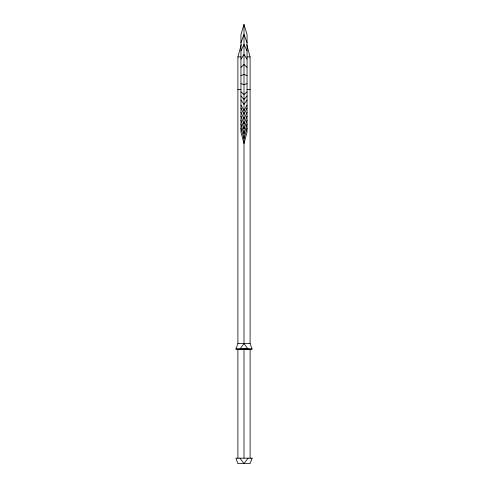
<?xml version="1.0" encoding="UTF-8"?>
<svg xmlns="http://www.w3.org/2000/svg" width="488" height="488" viewBox="0 0 488 488"><rect width="100%" height="100%" fill="white"/><g stroke="black" fill="none" stroke-linecap="round" stroke-linejoin="round"><path stroke-width="0.73" d="M246.751 44.676L250.1 56.919L250.1 343.619L252.131 349.042L250.1 349.201L235.869 349.042L237.9 343.619L237.9 56.919L241.249 44.676M247.05 128.124L244 138.793L240.95 128.124M244 24.4L240.95 34.563L240.95 132.089L244 143.643L247.05 132.089L247.05 34.563L244 24.4L244 343.619L239.937 349.042L250.1 349.201L250.1 458.177M247.05 124.159L244 133.938L240.95 124.159M247.05 120.164L244 129.052L240.95 120.164M240.95 42.749L244 34.404L247.05 42.749M247.05 116.168L244 124.159L240.95 116.168M247.05 112.142L244 119.243L240.95 112.142M240.95 50.947L244 44.426L247.05 50.947M247.05 108.123L244 114.32L240.95 108.123M247.05 105.085L244 110.611L240.95 105.085M240.95 59.152L244 54.455L247.05 59.152M247.05 100.028L244 104.426L240.95 100.028M248.063 458.177L244 463.6L239.937 458.177M247.05 95.965L244 99.454L240.95 95.965M240.95 67.356L244 64.489L247.05 67.356M247.05 91.903L244 94.489L240.95 91.903M240.95 75.555L244 74.505L247.05 75.555M247.05 83.741L244 84.509L240.95 83.741M237.9 56.919L240.95 56.919M247.05 56.919L250.1 56.919M237.9 89.444L240.95 89.444M247.05 89.444L250.1 89.444M237.9 343.619L250.1 343.619M235.869 349.042L252.131 349.042M244 343.619L248.063 349.042L244 349.201L244 458.177M237.9 349.201L237.9 458.177M252.131 458.177L250.1 463.6L237.9 463.6L235.869 458.177L252.131 458.177"/></g></svg>
